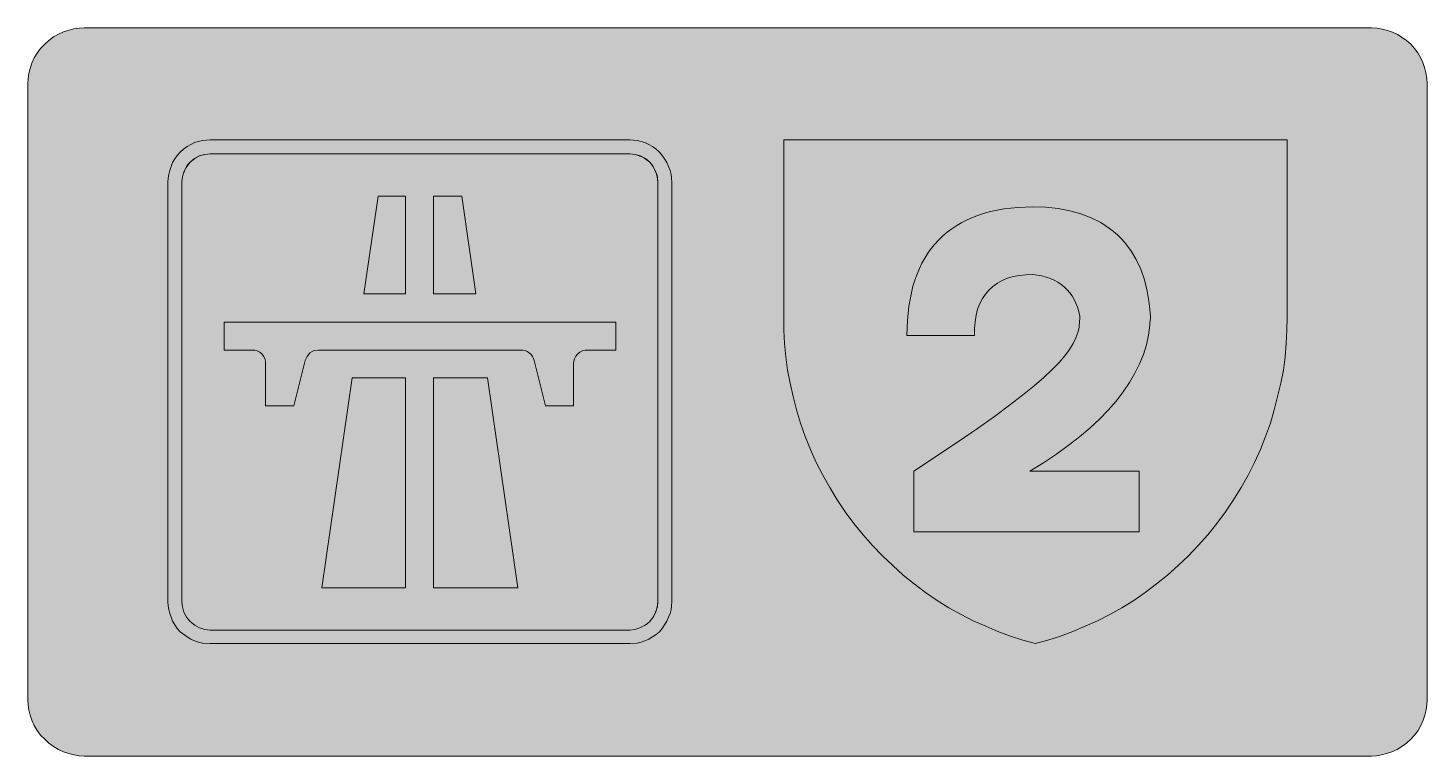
# Model space of a CAD drawing. Header units: metres. Extents: x 51 to 518, y 15 to 257.
import ezdxf

# ---------------------------------------------------------------- set-up
doc = ezdxf.new("R2010")
doc.units = ezdxf.units.M
for name, color, linetype, true_color in [('FILL_BLACK_000000', 7, 'Continuous', 0x000000), ('FILL_LIME_00FF00', 7, 'Continuous', 0x00ff00), ('FILL_RED_FF0000', 7, 'Continuous', 0xff0000), ('FILL_WHITE_FFFFFF', 7, 'Continuous', 0xffffff), ('FILL_YELLOW_FFFF00', 7, 'Continuous', 0xffff00)]:
    doc.layers.add(name, color=color, linetype=linetype, true_color=true_color)

msp = doc.modelspace()

# ---------------------------------------------------------------- hatches: boundary and pattern name
at = {"layer": 'FILL_BLACK_000000', "true_color": 0x000000}
h = msp.add_hatch(color=7, dxfattribs=at)
h.dxf.hatch_style = 1
h.paths.add_polyline_path([(421.68, 109.62), (421.68, 89.46), (346.62, 89.46), (346.62, 109.62), (361.52, 119.52), (367.86, 123.88), (373.5, 127.88), (378.49, 131.56), (382.87, 134.93), (386.68, 138.01), (389.96, 140.85), (392.74, 143.46), (395.06, 145.86), (396.97, 148.09), (398.51, 150.17), (399.71, 152.13), (400.62, 153.98), (401.27, 155.76), (401.7, 157.5), (401.7, 158.04), (401.88, 160.56), (401.88, 161.28), (401.56, 162.79), (401.15, 164.22), (400.64, 165.56), (400.04, 166.81), (399.35, 167.98), (398.57, 169.07), (397.7, 170.07), (396.75, 170.98), (395.71, 171.8), (394.59, 172.54), (393.39, 173.19), (392.11, 173.76), (390.75, 174.24), (389.31, 174.63), (386.22, 175.14), (383.93, 175.06), (381.77, 174.83), (379.74, 174.44), (377.85, 173.88), (376.1, 173.15), (374.48, 172.25), (372.99, 171.18), (371.64, 169.92), (370.49, 168.61), (369.48, 167.11), (368.6, 165.44), (367.86, 163.62), (367.39, 161.56), (367.05, 159.41), (366.85, 157.17), (366.78, 154.8), (344.28, 154.8), (344.45, 159.85), (344.95, 164.61), (345.79, 169.07), (346.33, 171.19), (346.96, 173.23), (347.67, 175.19), (348.45, 177.07), (349.33, 178.87), (350.28, 180.59), (351.31, 182.23), (352.43, 183.79), (353.62, 185.27), (354.9, 186.66), (356.29, 187.97), (357.75, 189.2), (359.29, 190.35), (360.91, 191.41), (362.6, 192.4), (364.37, 193.3), (366.21, 194.12), (368.13, 194.85), (370.13, 195.5), (372.2, 196.06), (376.57, 196.94), (381.24, 197.46), (386.22, 197.64), (390.57, 197.5), (394.71, 197.06), (398.63, 196.34), (402.31, 195.32), (405.74, 194.01), (408.93, 192.4), (411.84, 190.49), (413.2, 189.42), (414.48, 188.28), (415.69, 187.1), (416.83, 185.84), (418.9, 183.12), (420.69, 180.13), (422.2, 176.87), (423.43, 173.35), (424.38, 169.57), (425.05, 165.55), (425.46, 161.28), (425.46, 160.74), (425.28, 158.76), (425.28, 158.22), (424.84, 154.96), (424.12, 151.73), (423.12, 148.53), (421.85, 145.36), (420.3, 142.22), (418.47, 139.11), (416.38, 136.03), (414.01, 132.98), (411.37, 129.95), (408.45, 126.96), (405.27, 124), (401.82, 121.06), (398.09, 118.16), (394.1, 115.28), (389.84, 112.44), (385.32, 109.62), (421.68, 109.62)])
at = {"layer": 'FILL_LIME_00FF00', "true_color": 0x00ff00}
h = msp.add_hatch(color=7, dxfattribs=at)
h.dxf.hatch_style = 1
h.paths.add_polyline_path([(500.89, 257.13), (502.68, 256.86), (504.42, 256.41), (506.12, 255.8), (507.76, 255.03), (509.33, 254.11), (510.82, 253.03), (512.22, 251.82), (513.43, 250.42), (514.51, 248.93), (515.43, 247.36), (516.2, 245.72), (516.81, 244.02), (517.26, 242.28), (517.53, 240.49), (517.62, 238.68), (517.62, 33.48), (517.55, 31.83), (517.33, 30.13), (516.94, 28.39), (516.36, 26.64), (515.59, 24.92), (514.63, 23.29), (513.5, 21.75), (512.22, 20.34), (510.81, 18.98), (509.27, 17.87), (507.64, 16.95), (505.92, 16.2), (504.17, 15.6), (502.43, 15.14), (500.73, 14.86), (499.08, 14.76), (70.14, 14.76), (68.49, 14.86), (66.79, 15.14), (65.05, 15.6), (63.3, 16.2), (61.58, 16.95), (59.95, 17.87), (58.41, 18.98), (57, 20.34), (55.64, 21.75), (54.5, 23.29), (53.53, 24.92), (52.68, 26.64), (52.1, 28.39), (51.71, 30.13), (51.49, 31.83), (51.42, 33.48), (51.42, 238.68), (51.49, 240.33), (51.71, 242.03), (52.1, 243.77), (52.68, 245.52), (53.53, 247.24), (54.5, 248.87), (55.64, 250.41), (57, 251.82), (58.41, 253.1), (59.95, 254.23), (61.58, 255.19), (63.3, 255.96), (64.98, 256.54), (66.72, 256.93), (68.46, 257.15), (70.14, 257.22), (499.08, 257.22), (500.89, 257.13)])
at = {"layer": 'FILL_RED_FF0000', "true_color": 0xff0000}
h = msp.add_hatch(color=7, dxfattribs=at)
h.dxf.hatch_style = 1
h.paths.add_polyline_path([(254.46, 219.71), (256.98, 219.06), (258.3, 218.45), (259.55, 217.71), (260.73, 216.83), (261.84, 215.82), (262.75, 214.81), (263.57, 213.68), (264.3, 212.45), (264.9, 211.14), (265.37, 209.79), (265.71, 208.46), (265.91, 207.17), (265.98, 205.92), (265.98, 66.06), (265.91, 64.82), (265.71, 63.54), (265.37, 62.26), (264.9, 61.02), (264.3, 59.7), (263.57, 58.46), (262.75, 57.27), (261.84, 56.16), (260.73, 55.25), (259.55, 54.43), (258.3, 53.7), (256.98, 53.1), (255.74, 52.66), (254.46, 52.38), (251.94, 52.2), (112.08, 52.2), (109.54, 52.38), (108.21, 52.66), (106.86, 53.1), (105.65, 53.7), (104.45, 54.43), (102.18, 56.16), (101.17, 57.27), (100.31, 58.46), (99.62, 59.7), (99.12, 61.02), (98.65, 62.26), (98.31, 63.54), (98.11, 64.82), (98.04, 66.06), (98.04, 205.92), (98.11, 207.17), (98.31, 208.46), (98.65, 209.79), (99.12, 211.14), (99.62, 212.45), (100.31, 213.68), (101.17, 214.81), (102.18, 215.82), (103.29, 216.83), (104.45, 217.71), (105.65, 218.45), (106.86, 219.06), (109.54, 219.71), (110.83, 219.9), (112.08, 219.96), (251.94, 219.96), (253.18, 219.9), (254.46, 219.71)])
h.paths.add_polyline_path([(110.33, 215.11), (108.62, 214.61), (106.97, 213.76), (105.42, 212.58), (104.78, 211.87), (104.23, 211.1), (103.77, 210.25), (103.44, 209.34), (103.1, 208.5), (102.88, 207.63), (102.72, 205.92), (102.72, 66.06), (102.89, 64.39), (103.4, 62.69), (104.24, 61.05), (104.79, 60.29), (105.42, 59.58), (106.97, 58.29), (108.62, 57.4), (110.33, 56.87), (112.08, 56.7), (251.94, 56.7), (253.61, 56.87), (255.34, 57.4), (257.03, 58.29), (257.83, 58.89), (258.6, 59.58), (259.21, 60.29), (259.73, 61.04), (260.58, 62.64), (261.14, 64.42), (261.3, 66.06), (261.3, 205.92), (261.11, 207.77), (260.56, 209.52), (259.71, 211.13), (258.6, 212.58), (257.15, 213.76), (255.54, 214.61), (253.79, 215.11), (251.94, 215.28), (112.08, 215.28), (110.33, 215.11)], flags=16)
h = msp.add_hatch(color=7, dxfattribs=at)
h.dxf.hatch_style = 1
h.paths.add_polyline_path([(163.38, 168.66), (168.06, 201.24), (177.24, 201.24), (177.24, 168.66), (163.38, 168.66)])
h = msp.add_hatch(color=7, dxfattribs=at)
h.dxf.hatch_style = 1
h.paths.add_polyline_path([(186.6, 201.24), (195.96, 201.24), (200.64, 168.66), (186.6, 168.66), (186.6, 201.24)])
h = msp.add_hatch(color=7, dxfattribs=at)
h.dxf.hatch_style = 1
h.paths.add_polyline_path([(247.26, 149.94), (237.9, 149.94), (237.09, 149.92), (236.28, 149.76), (235.34, 149.22), (234.66, 148.68), (233.99, 147.87), (233.58, 147.06), (233.33, 146.25), (233.22, 145.44), (233.22, 131.4), (223.86, 131.4), (220.08, 146.52), (219.88, 147.19), (219.54, 147.85), (219.07, 148.47), (218.46, 149.04), (217.78, 149.48), (217.09, 149.76), (216.36, 149.9), (215.58, 149.94), (148.26, 149.94), (146.82, 149.76), (146.08, 149.48), (145.38, 149.04), (144.44, 147.85), (143.76, 146.52), (139.98, 131.4), (130.62, 131.4), (130.62, 145.44), (130.55, 146.28), (130.33, 147.13), (129.94, 147.95), (129.36, 148.68), (128.63, 149.26), (127.81, 149.65), (126.96, 149.87), (126.12, 149.94), (116.76, 149.94), (116.76, 159.3), (247.26, 159.3), (247.26, 149.94)])
h = msp.add_hatch(color=7, dxfattribs=at)
h.dxf.hatch_style = 1
h.paths.add_polyline_path([(177.24, 140.76), (177.24, 70.74), (149.34, 70.74), (159.42, 140.76), (177.24, 140.76)])
h = msp.add_hatch(color=7, dxfattribs=at)
h.dxf.hatch_style = 1
h.paths.add_polyline_path([(214.68, 70.74), (186.6, 70.74), (186.6, 140.76), (204.6, 140.76), (214.68, 70.74)])
at = {"layer": 'FILL_WHITE_FFFFFF', "true_color": 0xffffff}
h = msp.add_hatch(color=7, dxfattribs=at)
h.dxf.hatch_style = 1
h.paths.add_polyline_path([(251.94, 215.28), (253.65, 215.12), (254.52, 214.9), (255.36, 214.56), (256.17, 214.23), (256.98, 213.77), (258.6, 212.58), (259.21, 211.87), (259.73, 211.1), (260.58, 209.34), (260.92, 208.5), (261.14, 207.63), (261.3, 205.92), (261.3, 66.06), (261.13, 64.39), (260.63, 62.69), (259.78, 61.05), (259.23, 60.29), (258.6, 59.58), (257.83, 58.89), (257.03, 58.29), (255.34, 57.4), (253.61, 56.87), (251.94, 56.7), (112.08, 56.7), (110.33, 56.87), (108.62, 57.4), (106.97, 58.29), (105.42, 59.58), (104.79, 60.29), (104.24, 61.05), (103.4, 62.69), (102.89, 64.39), (102.72, 66.06), (102.72, 205.92), (102.91, 207.77), (103.46, 209.52), (104.31, 211.13), (105.42, 212.58), (106.87, 213.76), (108.48, 214.61), (110.23, 215.11), (112.08, 215.28), (251.94, 215.28)])
at = {"layer": 'FILL_YELLOW_FFFF00', "true_color": 0xffff00}
h = msp.add_hatch(color=7, dxfattribs=at)
h.dxf.hatch_style = 1
h.paths.add_polyline_path([(382.94, 53.35), (378.77, 54.68), (374.64, 56.2), (370.56, 57.96), (366.41, 59.82), (362.33, 61.88), (358.31, 64.14), (354.36, 66.6), (350.5, 69.25), (346.74, 72.06), (343.09, 75.04), (339.56, 78.17), (336.14, 81.45), (332.84, 84.88), (329.68, 88.45), (326.64, 92.16), (323.76, 96.06), (321.07, 100.05), (318.57, 104.13), (316.25, 108.29), (314.11, 112.53), (312.16, 116.84), (310.4, 121.21), (308.82, 125.64), (307.54, 130.02), (306.39, 134.46), (305.38, 138.9), (304.5, 143.28), (303.92, 147.73), (303.53, 152.17), (303.31, 156.57), (303.24, 160.92), (303.24, 219.96), (471, 219.96), (471, 160.92), (470.93, 156.57), (470.71, 152.17), (470.32, 147.73), (469.74, 143.28), (468.86, 138.9), (467.85, 134.46), (466.7, 130.02), (465.42, 125.64), (463.84, 121.21), (462.08, 116.84), (460.13, 112.53), (458, 108.29), (455.67, 104.13), (453.17, 100.05), (450.48, 96.06), (447.6, 92.16), (444.56, 88.45), (441.4, 84.88), (438.1, 81.45), (434.69, 78.17), (431.15, 75.04), (427.5, 72.06), (423.74, 69.25), (419.88, 66.6), (415.93, 64.14), (411.92, 61.88), (407.83, 59.82), (403.68, 57.96), (399.6, 56.2), (395.47, 54.68), (391.3, 53.35), (387.12, 52.2), (382.94, 53.35)])

# ---------------------------------------------------------------- linework, layer by layer
at = {"layer": 'FILL_BLACK_000000', "lineweight": 0, "true_color": 0x000000}
msp.add_lwpolyline([(421.68, 109.62), (421.68, 89.46), (346.62, 89.46), (346.62, 109.62), (361.52, 119.52), (367.86, 123.88), (373.5, 127.88), (378.49, 131.56), (382.87, 134.93), (386.68, 138.01), (389.96, 140.85), (392.74, 143.46), (395.06, 145.86), (396.97, 148.09), (398.51, 150.17), (399.71, 152.13), (400.62, 153.98), (401.27, 155.76), (401.7, 157.5), (401.7, 158.04), (401.88, 160.56), (401.88, 161.28), (401.56, 162.79), (401.15, 164.22), (400.64, 165.56), (400.04, 166.81), (399.35, 167.98), (398.57, 169.07), (397.7, 170.07), (396.75, 170.98), (395.71, 171.8), (394.59, 172.54), (393.39, 173.19), (392.11, 173.76), (390.75, 174.24), (389.31, 174.63), (386.22, 175.14), (383.93, 175.06), (381.77, 174.83), (379.74, 174.44), (377.85, 173.88), (376.1, 173.15), (374.48, 172.25), (372.99, 171.18), (371.64, 169.92), (370.49, 168.61), (369.48, 167.11), (368.6, 165.44), (367.86, 163.62), (367.39, 161.56), (367.05, 159.41), (366.85, 157.17), (366.78, 154.8), (344.28, 154.8), (344.45, 159.85), (344.95, 164.61), (345.79, 169.07), (346.33, 171.19), (346.96, 173.23), (347.67, 175.19), (348.45, 177.07), (349.33, 178.87), (350.28, 180.59), (351.31, 182.23), (352.43, 183.79), (353.62, 185.27), (354.9, 186.66), (356.29, 187.97), (357.75, 189.2), (359.29, 190.35), (360.91, 191.41), (362.6, 192.4), (364.37, 193.3), (366.21, 194.12), (368.13, 194.85), (370.13, 195.5), (372.2, 196.06), (376.57, 196.94), (381.24, 197.46), (386.22, 197.64), (390.57, 197.5), (394.71, 197.06), (398.63, 196.34), (402.31, 195.32), (405.74, 194.01), (408.93, 192.4), (411.84, 190.49), (413.2, 189.42), (414.48, 188.28), (415.69, 187.1), (416.83, 185.84), (418.9, 183.12), (420.69, 180.13), (422.2, 176.87), (423.43, 173.35), (424.38, 169.57), (425.05, 165.55), (425.46, 161.28), (425.46, 160.74), (425.28, 158.76), (425.28, 158.22), (424.84, 154.96), (424.12, 151.73), (423.12, 148.53), (421.85, 145.36), (420.3, 142.22), (418.47, 139.11), (416.38, 136.03), (414.01, 132.98), (411.37, 129.95), (408.45, 126.96), (405.27, 124), (401.82, 121.06), (398.09, 118.16), (394.1, 115.28), (389.84, 112.44), (385.32, 109.62)], close=True, dxfattribs=at)
at = {"layer": 'FILL_LIME_00FF00', "lineweight": 0, "true_color": 0x00ff00}
msp.add_lwpolyline([(500.89, 257.13), (502.68, 256.86), (504.42, 256.41), (506.12, 255.8), (507.76, 255.03), (509.33, 254.11), (510.82, 253.03), (512.22, 251.82), (513.43, 250.42), (514.51, 248.93), (515.43, 247.36), (516.2, 245.72), (516.81, 244.02), (517.26, 242.28), (517.53, 240.49), (517.62, 238.68), (517.62, 33.48), (517.55, 31.83), (517.33, 30.13), (516.94, 28.39), (516.36, 26.64), (515.59, 24.92), (514.63, 23.29), (513.5, 21.75), (512.22, 20.34), (510.81, 18.98), (509.27, 17.87), (507.64, 16.95), (505.92, 16.2), (504.17, 15.6), (502.43, 15.14), (500.73, 14.86), (499.08, 14.76), (70.14, 14.76), (68.49, 14.86), (66.79, 15.14), (65.05, 15.6), (63.3, 16.2), (61.58, 16.95), (59.95, 17.87), (58.41, 18.98), (57, 20.34), (55.64, 21.75), (54.5, 23.29), (53.53, 24.92), (52.68, 26.64), (52.1, 28.39), (51.71, 30.13), (51.49, 31.83), (51.42, 33.48), (51.42, 238.68), (51.49, 240.33), (51.71, 242.03), (52.1, 243.77), (52.68, 245.52), (53.53, 247.24), (54.5, 248.87), (55.64, 250.41), (57, 251.82), (58.41, 253.1), (59.95, 254.23), (61.58, 255.19), (63.3, 255.96), (64.98, 256.54), (66.72, 256.93), (68.46, 257.15), (70.14, 257.22), (499.08, 257.22)], close=True, dxfattribs=at)
at = {"layer": 'FILL_RED_FF0000', "lineweight": 0, "true_color": 0xff0000}
for points in [[(254.46, 219.71), (256.98, 219.06), (258.3, 218.45), (259.55, 217.71), (260.73, 216.83), (261.84, 215.82), (262.75, 214.81), (263.57, 213.68), (264.3, 212.45), (264.9, 211.14), (265.37, 209.79), (265.71, 208.46), (265.91, 207.17), (265.98, 205.92), (265.98, 66.06), (265.91, 64.82), (265.71, 63.54), (265.37, 62.26), (264.9, 61.02), (264.3, 59.7), (263.57, 58.46), (262.75, 57.27), (261.84, 56.16), (260.73, 55.25), (259.55, 54.43), (258.3, 53.7), (256.98, 53.1), (255.74, 52.66), (254.46, 52.38), (251.94, 52.2), (112.08, 52.2), (109.54, 52.38), (108.21, 52.66), (106.86, 53.1), (105.65, 53.7), (104.45, 54.43), (102.18, 56.16), (101.17, 57.27), (100.31, 58.46), (99.62, 59.7), (99.12, 61.02), (98.65, 62.26), (98.31, 63.54), (98.11, 64.82), (98.04, 66.06), (98.04, 205.92), (98.11, 207.17), (98.31, 208.46), (98.65, 209.79), (99.12, 211.14), (99.62, 212.45), (100.31, 213.68), (101.17, 214.81), (102.18, 215.82), (103.29, 216.83), (104.45, 217.71), (105.65, 218.45), (106.86, 219.06), (109.54, 219.71), (110.83, 219.9), (112.08, 219.96), (251.94, 219.96), (253.18, 219.9)], [(110.33, 215.11), (108.62, 214.61), (106.97, 213.76), (105.42, 212.58), (104.78, 211.87), (104.23, 211.1), (103.77, 210.25), (103.44, 209.34), (103.1, 208.5), (102.88, 207.63), (102.72, 205.92), (102.72, 66.06), (102.89, 64.39), (103.4, 62.69), (104.24, 61.05), (104.79, 60.29), (105.42, 59.58), (106.97, 58.29), (108.62, 57.4), (110.33, 56.87), (112.08, 56.7), (251.94, 56.7), (253.61, 56.87), (255.34, 57.4), (257.03, 58.29), (257.83, 58.89), (258.6, 59.58), (259.21, 60.29), (259.73, 61.04), (260.58, 62.64), (261.14, 64.42), (261.3, 66.06), (261.3, 205.92), (261.11, 207.77), (260.56, 209.52), (259.71, 211.13), (258.6, 212.58), (257.15, 213.76), (255.54, 214.61), (253.79, 215.11), (251.94, 215.28), (112.08, 215.28)], [(163.38, 168.66), (168.06, 201.24), (177.24, 201.24), (177.24, 168.66)], [(186.6, 201.24), (195.96, 201.24), (200.64, 168.66), (186.6, 168.66)], [(247.26, 149.94), (237.9, 149.94), (237.09, 149.92), (236.28, 149.76), (235.34, 149.22), (234.66, 148.68), (233.99, 147.87), (233.58, 147.06), (233.33, 146.25), (233.22, 145.44), (233.22, 131.4), (223.86, 131.4), (220.08, 146.52), (219.88, 147.19), (219.54, 147.85), (219.07, 148.47), (218.46, 149.04), (217.78, 149.48), (217.09, 149.76), (216.36, 149.9), (215.58, 149.94), (148.26, 149.94), (146.82, 149.76), (146.08, 149.48), (145.38, 149.04), (144.44, 147.85), (143.76, 146.52), (139.98, 131.4), (130.62, 131.4), (130.62, 145.44), (130.55, 146.28), (130.33, 147.13), (129.94, 147.95), (129.36, 148.68), (128.63, 149.26), (127.81, 149.65), (126.96, 149.87), (126.12, 149.94), (116.76, 149.94), (116.76, 159.3), (247.26, 159.3)], [(177.24, 140.76), (177.24, 70.74), (149.34, 70.74), (159.42, 140.76)], [(214.68, 70.74), (186.6, 70.74), (186.6, 140.76), (204.6, 140.76)]]:
    msp.add_lwpolyline(points, close=True, dxfattribs=at)
at = {"layer": 'FILL_WHITE_FFFFFF', "lineweight": 0, "true_color": 0x00ff00}
msp.add_lwpolyline([(251.94, 215.28), (253.65, 215.12), (254.52, 214.9), (255.36, 214.56), (256.17, 214.23), (256.98, 213.77), (258.6, 212.58), (259.21, 211.87), (259.73, 211.1), (260.58, 209.34), (260.92, 208.5), (261.14, 207.63), (261.3, 205.92), (261.3, 66.06), (261.13, 64.39), (260.63, 62.69), (259.78, 61.05), (259.23, 60.29), (258.6, 59.58), (257.83, 58.89), (257.03, 58.29), (255.34, 57.4), (253.61, 56.87), (251.94, 56.7), (112.08, 56.7), (110.33, 56.87), (108.62, 57.4), (106.97, 58.29), (105.42, 59.58), (104.79, 60.29), (104.24, 61.05), (103.4, 62.69), (102.89, 64.39), (102.72, 66.06), (102.72, 205.92), (102.91, 207.77), (103.46, 209.52), (104.31, 211.13), (105.42, 212.58), (106.87, 213.76), (108.48, 214.61), (110.23, 215.11), (112.08, 215.28)], close=True, dxfattribs=at)
at = {"layer": 'FILL_YELLOW_FFFF00', "lineweight": 0, "true_color": 0xffff00}
msp.add_lwpolyline([(382.94, 53.35), (378.77, 54.68), (374.64, 56.2), (370.56, 57.96), (366.41, 59.82), (362.33, 61.88), (358.31, 64.14), (354.36, 66.6), (350.5, 69.25), (346.74, 72.06), (343.09, 75.04), (339.56, 78.17), (336.14, 81.45), (332.84, 84.88), (329.68, 88.45), (326.64, 92.16), (323.76, 96.06), (321.07, 100.05), (318.57, 104.13), (316.25, 108.29), (314.11, 112.53), (312.16, 116.84), (310.4, 121.21), (308.82, 125.64), (307.54, 130.02), (306.39, 134.46), (305.38, 138.9), (304.5, 143.28), (303.92, 147.73), (303.53, 152.17), (303.31, 156.57), (303.24, 160.92), (303.24, 219.96), (471, 219.96), (471, 160.92), (470.93, 156.57), (470.71, 152.17), (470.32, 147.73), (469.74, 143.28), (468.86, 138.9), (467.85, 134.46), (466.7, 130.02), (465.42, 125.64), (463.84, 121.21), (462.08, 116.84), (460.13, 112.53), (458, 108.29), (455.67, 104.13), (453.17, 100.05), (450.48, 96.06), (447.6, 92.16), (444.56, 88.45), (441.4, 84.88), (438.1, 81.45), (434.69, 78.17), (431.15, 75.04), (427.5, 72.06), (423.74, 69.25), (419.88, 66.6), (415.93, 64.14), (411.92, 61.88), (407.83, 59.82), (403.68, 57.96), (399.6, 56.2), (395.47, 54.68), (391.3, 53.35), (387.12, 52.2)], close=True, dxfattribs=at)

doc.saveas('drawing.dxf')
